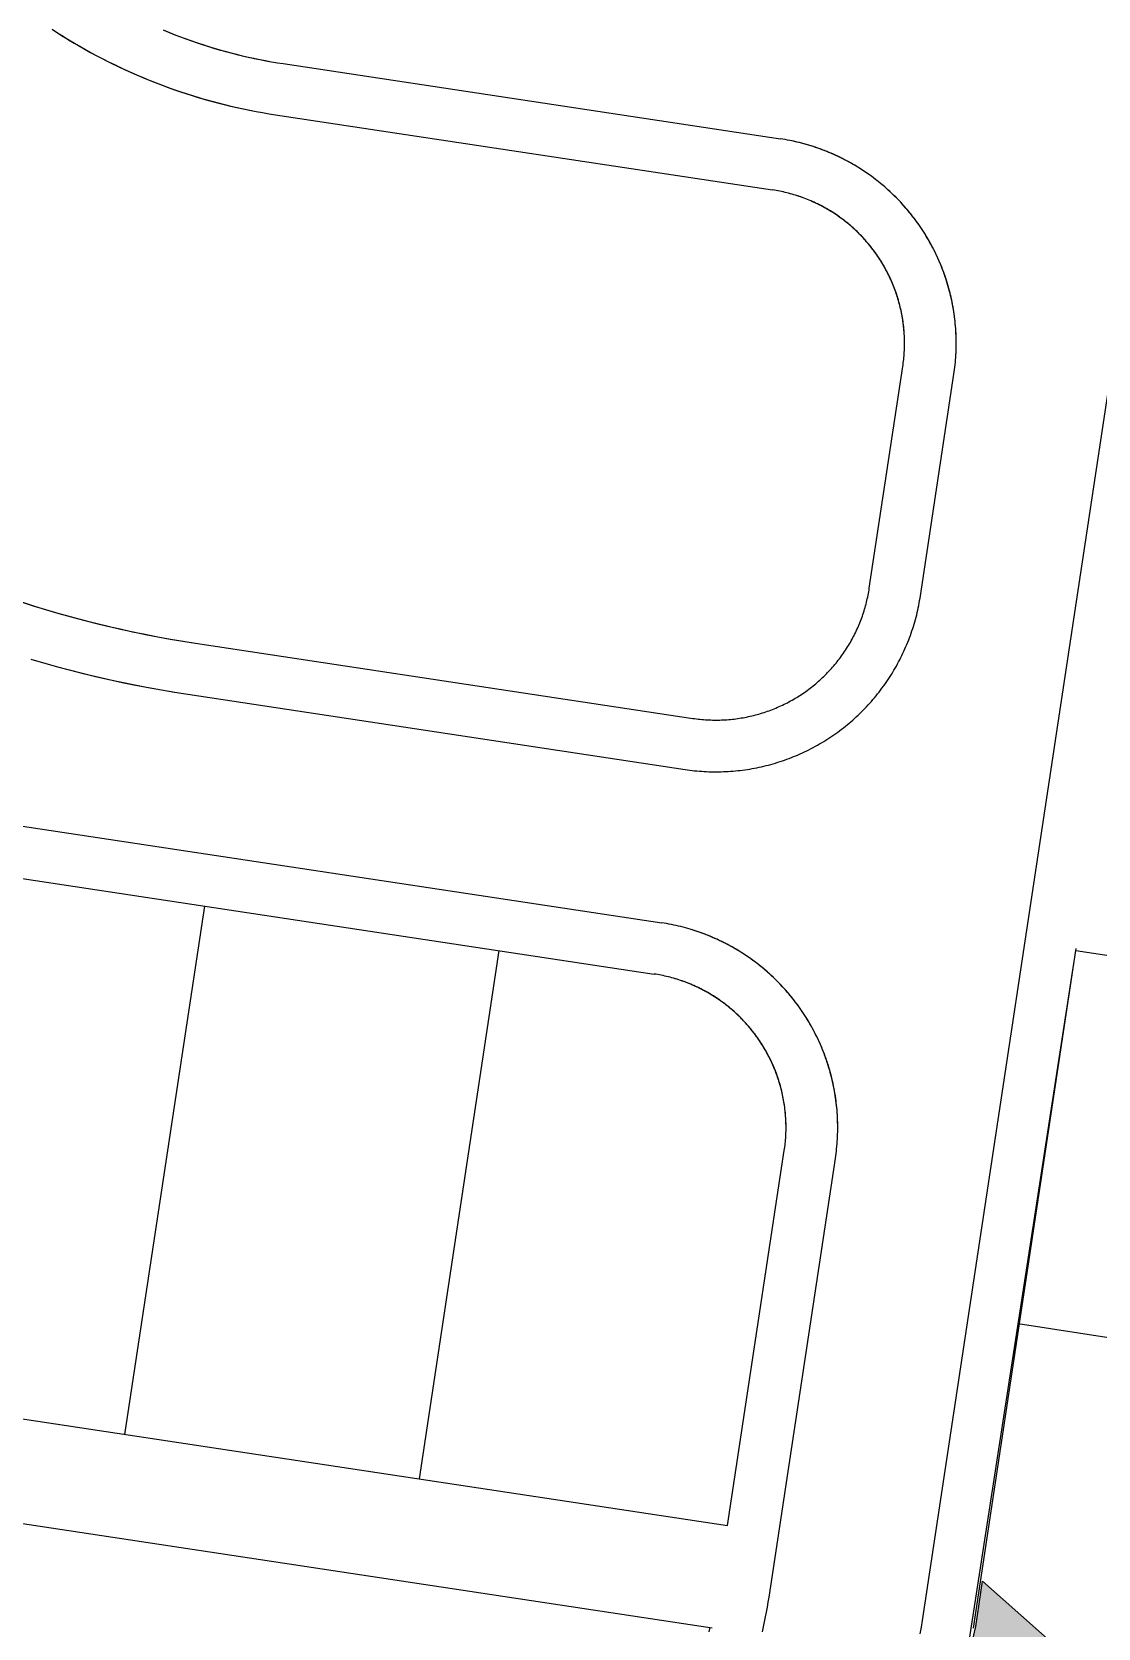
# Model space of a CAD drawing. Header units: metres. Extents: x 680594 to 684853, y 828874 to 830078.
# Drawn here: x 681889.9 to 681951.8, y 829496.6 to 829589.2 of the extents above; entities that cross this region are included whole.
import ezdxf

# ---------------------------------------------------------------- set-up
doc = ezdxf.new("R2010")
doc.units = ezdxf.units.M
doc.layers.add('PLOT_LINES', color=7, linetype='Continuous')
doc.layers.add('SELECTED_PLOTS', color=3, linetype='Continuous')

msp = doc.modelspace()

# ---------------------------------------------------------------- hatches: boundary and pattern name
at = {"layer": 'SELECTED_PLOTS'}
h = msp.add_hatch(color=3, dxfattribs=at)
h.dxf.hatch_style = 1
h.paths.add_polyline_path([(681936.356, 829478.418), (681937.2, 829479.6), (681938.7, 829481.7), (681940.2, 829484.1), (681941.4, 829486.5), (681942.6, 829488.9), (681943.5, 829491.3), (681944.1, 829494), (681944.626, 829496.367), (681944.7, 829496.7), (681945.082, 829499.335), (681967.682, 829479.308), (681956.577, 829465.932), (681953.978, 829462.801)])

# ---------------------------------------------------------------- linework, layer by layer
at = {"layer": 'PLOT_LINES'}
for points in [[(681941.604, 829497.061), (681967.7, 829669.662)], [(681941.604, 829497.061), (681967.7, 829669.662)], [(681891.094, 829589.359), (681891.412, 829589.154), (681891.731, 829588.952), (681892.053, 829588.754), (681892.378, 829588.559), (681892.704, 829588.369), (681893.033, 829588.182), (681893.364, 829587.999), (681893.697, 829587.82), (681894.032, 829587.645), (681894.37, 829587.473), (681894.709, 829587.306), (681895.05, 829587.143), (681895.393, 829586.983), (681895.737, 829586.828), (681896.084, 829586.677), (681896.432, 829586.529), (681896.782, 829586.386), (681897.134, 829586.247), (681897.487, 829586.112), (681897.842, 829585.981), (681898.198, 829585.854), (681898.556, 829585.731), (681898.915, 829585.613), (681899.275, 829585.498), (681899.637, 829585.388), (681900, 829585.282), (681900.364, 829585.181), (681900.73, 829585.083), (681901.096, 829584.99), (681901.464, 829584.901), (681901.832, 829584.816), (681902.202, 829584.736), (681902.572, 829584.66), (681902.943, 829584.588), (681903.316, 829584.521), (681903.688, 829584.458), (681904.062, 829584.399)], [(681891.326, 829589.209), (681891.648, 829589.004), (681891.972, 829588.804), (681892.298, 829588.607), (681892.626, 829588.414), (681892.957, 829588.225), (681893.29, 829588.04), (681893.625, 829587.858), (681893.962, 829587.681), (681894.301, 829587.508), (681894.643, 829587.338), (681894.986, 829587.173), (681895.331, 829587.012), (681895.678, 829586.854), (681896.027, 829586.701), (681896.377, 829586.552), (681896.73, 829586.407), (681897.084, 829586.266), (681897.439, 829586.13), (681897.797, 829585.997), (681898.155, 829585.869), (681898.515, 829585.745), (681898.877, 829585.625), (681899.24, 829585.509), (681899.604, 829585.398), (681899.97, 829585.291), (681900.337, 829585.188), (681900.705, 829585.09), (681901.074, 829584.995), (681901.444, 829584.906), (681901.816, 829584.82), (681902.188, 829584.739), (681902.561, 829584.662), (681902.935, 829584.59), (681903.31, 829584.522), (681903.686, 829584.458), (681904.062, 829584.399)], [(681897.535, 829589.32), (681897.855, 829589.188), (681898.176, 829589.06), (681898.499, 829588.936), (681898.823, 829588.816), (681899.149, 829588.699), (681899.476, 829588.587), (681899.804, 829588.478), (681900.134, 829588.373), (681900.464, 829588.272), (681900.796, 829588.175), (681901.129, 829588.082), (681901.463, 829587.992), (681901.798, 829587.907), (681902.134, 829587.825), (681902.471, 829587.748), (681902.809, 829587.674), (681903.148, 829587.604), (681903.488, 829587.539), (681903.828, 829587.477), (681904.169, 829587.419), (681904.51, 829587.366)], [(681897.585, 829589.299), (681897.903, 829589.169), (681898.222, 829589.042), (681898.542, 829588.92), (681898.864, 829588.801), (681899.188, 829588.686), (681899.512, 829588.575), (681899.838, 829588.467), (681900.166, 829588.363), (681900.494, 829588.263), (681900.823, 829588.167), (681901.154, 829588.075), (681901.486, 829587.986), (681901.818, 829587.902), (681902.152, 829587.821), (681902.486, 829587.744), (681902.822, 829587.671), (681903.158, 829587.602), (681903.495, 829587.537), (681903.833, 829587.476), (681904.171, 829587.419), (681904.51, 829587.366)], [(681904.51, 829587.366), (681933.359, 829583.004)], [(681904.51, 829587.366), (681933.359, 829583.004)], [(681904.062, 829584.399), (681932.911, 829580.038)], [(681904.062, 829584.399), (681932.911, 829580.038)], [(681943.43, 829569.345), (681943.45, 829569.483), (681943.469, 829569.621), (681943.486, 829569.76), (681943.501, 829569.899), (681943.515, 829570.038), (681943.527, 829570.177), (681943.537, 829570.316), (681943.546, 829570.455), (681943.553, 829570.595), (681943.558, 829570.734), (681943.562, 829570.874), (681943.565, 829571.014), (681943.565, 829571.153), (681943.564, 829571.293), (681943.562, 829571.432), (681943.557, 829571.572), (681943.552, 829571.711), (681943.544, 829571.851), (681943.535, 829571.99), (681943.524, 829572.129), (681943.512, 829572.268), (681943.498, 829572.407), (681943.482, 829572.546), (681943.465, 829572.685), (681943.446, 829572.823), (681943.426, 829572.961), (681943.404, 829573.099), (681943.38, 829573.237), (681943.355, 829573.374), (681943.328, 829573.511), (681943.3, 829573.648), (681943.27, 829573.784), (681943.238, 829573.92), (681943.205, 829574.056), (681943.17, 829574.191), (681943.134, 829574.326), (681943.096, 829574.46), (681943.057, 829574.594), (681943.016, 829574.728), (681942.973, 829574.861), (681942.929, 829574.993), (681942.884, 829575.125), (681942.837, 829575.257), (681942.788, 829575.387), (681942.738, 829575.518), (681942.686, 829575.647), (681942.633, 829575.776), (681942.578, 829575.905), (681942.522, 829576.033), (681942.464, 829576.16), (681942.405, 829576.286), (681942.344, 829576.412), (681942.282, 829576.537), (681942.219, 829576.662), (681942.154, 829576.785), (681942.087, 829576.908), (681942.02, 829577.03), (681941.95, 829577.151), (681941.88, 829577.272), (681941.808, 829577.391), (681941.734, 829577.51), (681941.659, 829577.628), (681941.583, 829577.745), (681941.506, 829577.861), (681941.427, 829577.976), (681941.346, 829578.09), (681941.265, 829578.204), (681941.182, 829578.316), (681941.098, 829578.428), (681941.012, 829578.538), (681940.926, 829578.647), (681940.838, 829578.756), (681940.748, 829578.863), (681940.658, 829578.97), (681940.566, 829579.075), (681940.473, 829579.179), (681940.379, 829579.282), (681940.284, 829579.384), (681940.187, 829579.485), (681940.09, 829579.585), (681939.991, 829579.683), (681939.891, 829579.781), (681939.79, 829579.877), (681939.687, 829579.972), (681939.584, 829580.066), (681939.48, 829580.159), (681939.374, 829580.25), (681939.268, 829580.341), (681939.16, 829580.43), (681939.051, 829580.517), (681938.942, 829580.604), (681938.831, 829580.689), (681938.719, 829580.773), (681938.607, 829580.855), (681938.493, 829580.937), (681938.379, 829581.017), (681938.264, 829581.095), (681938.147, 829581.172), (681938.03, 829581.248), (681937.912, 829581.323), (681937.793, 829581.396), (681937.673, 829581.468), (681937.553, 829581.538), (681937.431, 829581.607), (681937.309, 829581.675), (681937.186, 829581.741), (681937.062, 829581.806), (681936.938, 829581.869), (681936.813, 829581.931), (681936.687, 829581.991), (681936.56, 829582.05), (681936.433, 829582.107), (681936.305, 829582.163), (681936.176, 829582.217), (681936.047, 829582.27), (681935.917, 829582.322), (681935.787, 829582.372), (681935.656, 829582.42), (681935.524, 829582.467), (681935.392, 829582.512), (681935.26, 829582.556), (681935.127, 829582.598), (681934.993, 829582.639), (681934.859, 829582.678), (681934.724, 829582.715), (681934.59, 829582.751), (681934.454, 829582.786), (681934.319, 829582.819), (681934.182, 829582.85), (681934.046, 829582.879), (681933.909, 829582.908), (681933.772, 829582.934), (681933.635, 829582.959), (681933.497, 829582.982), (681933.359, 829583.004)], [(681943.43, 829569.345), (681943.451, 829569.484), (681943.469, 829569.623), (681943.486, 829569.763), (681943.501, 829569.903), (681943.515, 829570.043), (681943.527, 829570.183), (681943.537, 829570.323), (681943.546, 829570.464), (681943.553, 829570.604), (681943.559, 829570.745), (681943.563, 829570.885), (681943.565, 829571.026), (681943.565, 829571.167), (681943.564, 829571.307), (681943.561, 829571.448), (681943.557, 829571.589), (681943.551, 829571.729), (681943.543, 829571.87), (681943.534, 829572.01), (681943.522, 829572.15), (681943.51, 829572.29), (681943.495, 829572.43), (681943.48, 829572.57), (681943.462, 829572.71), (681943.443, 829572.849), (681943.422, 829572.988), (681943.399, 829573.127), (681943.375, 829573.265), (681943.349, 829573.404), (681943.322, 829573.542), (681943.293, 829573.679), (681943.263, 829573.817), (681943.23, 829573.954), (681943.197, 829574.09), (681943.161, 829574.226), (681943.124, 829574.362), (681943.086, 829574.497), (681943.045, 829574.632), (681943.004, 829574.766), (681942.96, 829574.9), (681942.916, 829575.034), (681942.869, 829575.166), (681942.821, 829575.299), (681942.772, 829575.43), (681942.72, 829575.561), (681942.668, 829575.692), (681942.614, 829575.822), (681942.558, 829575.951), (681942.501, 829576.079), (681942.442, 829576.207), (681942.382, 829576.334), (681942.32, 829576.461), (681942.257, 829576.586), (681942.193, 829576.711), (681942.127, 829576.836), (681942.059, 829576.959), (681941.99, 829577.082), (681941.92, 829577.203), (681941.848, 829577.324), (681941.775, 829577.445), (681941.7, 829577.564), (681941.624, 829577.682), (681941.547, 829577.8), (681941.468, 829577.916), (681941.388, 829578.032), (681941.306, 829578.146), (681941.224, 829578.26), (681941.139, 829578.373), (681941.054, 829578.485), (681940.967, 829578.595), (681940.879, 829578.705), (681940.79, 829578.814), (681940.699, 829578.921), (681940.607, 829579.028), (681940.514, 829579.133), (681940.42, 829579.238), (681940.324, 829579.341), (681940.228, 829579.443), (681940.13, 829579.544), (681940.031, 829579.644), (681939.93, 829579.742), (681939.829, 829579.84), (681939.726, 829579.936), (681939.623, 829580.031), (681939.518, 829580.125), (681939.412, 829580.218), (681939.305, 829580.309), (681939.197, 829580.399), (681939.088, 829580.488), (681938.978, 829580.575), (681938.867, 829580.662), (681938.755, 829580.747), (681938.641, 829580.83), (681938.527, 829580.913), (681938.412, 829580.993), (681938.296, 829581.073), (681938.179, 829581.151), (681938.062, 829581.228), (681937.943, 829581.304), (681937.823, 829581.378), (681937.703, 829581.45), (681937.582, 829581.522), (681937.459, 829581.591), (681937.336, 829581.66), (681937.213, 829581.727), (681937.088, 829581.792), (681936.963, 829581.856), (681936.837, 829581.919), (681936.71, 829581.98), (681936.583, 829582.039), (681936.455, 829582.097), (681936.326, 829582.154), (681936.196, 829582.209), (681936.066, 829582.263), (681935.936, 829582.315), (681935.804, 829582.365), (681935.672, 829582.414), (681935.54, 829582.461), (681935.407, 829582.507), (681935.274, 829582.551), (681935.139, 829582.594), (681935.005, 829582.635), (681934.87, 829582.675), (681934.734, 829582.713), (681934.599, 829582.749), (681934.462, 829582.784), (681934.326, 829582.817), (681934.189, 829582.848), (681934.051, 829582.878), (681933.913, 829582.907), (681933.775, 829582.933), (681933.637, 829582.959), (681933.498, 829582.982), (681933.359, 829583.004)], [(681940.464, 829569.793), (681940.479, 829569.897), (681940.493, 829570.001), (681940.506, 829570.105), (681940.517, 829570.209), (681940.527, 829570.313), (681940.536, 829570.417), (681940.544, 829570.522), (681940.551, 829570.626), (681940.556, 829570.731), (681940.56, 829570.835), (681940.563, 829570.94), (681940.565, 829571.045), (681940.565, 829571.15), (681940.564, 829571.254), (681940.562, 829571.359), (681940.559, 829571.464), (681940.555, 829571.568), (681940.549, 829571.673), (681940.542, 829571.777), (681940.534, 829571.882), (681940.525, 829571.986), (681940.515, 829572.09), (681940.503, 829572.194), (681940.49, 829572.298), (681940.476, 829572.402), (681940.461, 829572.506), (681940.444, 829572.609), (681940.427, 829572.712), (681940.408, 829572.815), (681940.388, 829572.918), (681940.366, 829573.02), (681940.344, 829573.123), (681940.32, 829573.225), (681940.295, 829573.327), (681940.269, 829573.428), (681940.242, 829573.529), (681940.214, 829573.63), (681940.184, 829573.73), (681940.153, 829573.83), (681940.121, 829573.93), (681940.088, 829574.03), (681940.054, 829574.128), (681940.019, 829574.227), (681939.982, 829574.325), (681939.945, 829574.423), (681939.906, 829574.52), (681939.866, 829574.617), (681939.825, 829574.713), (681939.783, 829574.809), (681939.739, 829574.905), (681939.695, 829574.999), (681939.65, 829575.094), (681939.603, 829575.188), (681939.555, 829575.281), (681939.507, 829575.374), (681939.457, 829575.466), (681939.406, 829575.557), (681939.354, 829575.648), (681939.301, 829575.738), (681939.247, 829575.828), (681939.192, 829575.917), (681939.136, 829576.006), (681939.079, 829576.093), (681939.02, 829576.18), (681938.961, 829576.267), (681938.901, 829576.353), (681938.84, 829576.438), (681938.778, 829576.522), (681938.715, 829576.605), (681938.651, 829576.688), (681938.586, 829576.77), (681938.52, 829576.852), (681938.453, 829576.932), (681938.385, 829577.012), (681938.316, 829577.091), (681938.246, 829577.169), (681938.176, 829577.246), (681938.104, 829577.323), (681938.032, 829577.398), (681937.958, 829577.473), (681937.884, 829577.547), (681937.809, 829577.62), (681937.733, 829577.692), (681937.657, 829577.764), (681937.579, 829577.834), (681937.501, 829577.904), (681937.422, 829577.972), (681937.342, 829578.04), (681937.261, 829578.107), (681937.18, 829578.173), (681937.098, 829578.237), (681937.015, 829578.301), (681936.931, 829578.364), (681936.846, 829578.426), (681936.761, 829578.487), (681936.675, 829578.547), (681936.589, 829578.606), (681936.502, 829578.664), (681936.414, 829578.721), (681936.325, 829578.777), (681936.236, 829578.832), (681936.146, 829578.886), (681936.056, 829578.938), (681935.965, 829578.99), (681935.873, 829579.041), (681935.781, 829579.09), (681935.688, 829579.139), (681935.595, 829579.186), (681935.501, 829579.233), (681935.406, 829579.278), (681935.311, 829579.322), (681935.216, 829579.365), (681935.12, 829579.407), (681935.023, 829579.448), (681934.927, 829579.487), (681934.829, 829579.526), (681934.731, 829579.563), (681934.633, 829579.6), (681934.535, 829579.635), (681934.435, 829579.669), (681934.336, 829579.702), (681934.236, 829579.733), (681934.136, 829579.764), (681934.035, 829579.793), (681933.935, 829579.821), (681933.833, 829579.848), (681933.732, 829579.874), (681933.63, 829579.899), (681933.528, 829579.922), (681933.426, 829579.944), (681933.323, 829579.965), (681933.22, 829579.985), (681933.117, 829580.004), (681933.014, 829580.021), (681932.911, 829580.038)], [(681940.464, 829569.793), (681940.479, 829569.898), (681940.493, 829570.002), (681940.506, 829570.107), (681940.517, 829570.212), (681940.528, 829570.317), (681940.537, 829570.422), (681940.544, 829570.527), (681940.551, 829570.632), (681940.556, 829570.738), (681940.56, 829570.843), (681940.563, 829570.949), (681940.565, 829571.054), (681940.565, 829571.16), (681940.564, 829571.265), (681940.562, 829571.371), (681940.559, 829571.476), (681940.554, 829571.582), (681940.548, 829571.687), (681940.541, 829571.792), (681940.533, 829571.897), (681940.524, 829572.002), (681940.513, 829572.107), (681940.501, 829572.212), (681940.488, 829572.317), (681940.473, 829572.421), (681940.458, 829572.526), (681940.441, 829572.63), (681940.423, 829572.734), (681940.403, 829572.837), (681940.383, 829572.941), (681940.361, 829573.044), (681940.338, 829573.147), (681940.314, 829573.25), (681940.289, 829573.352), (681940.262, 829573.454), (681940.234, 829573.556), (681940.205, 829573.658), (681940.175, 829573.759), (681940.144, 829573.859), (681940.112, 829573.96), (681940.078, 829574.06), (681940.043, 829574.159), (681940.007, 829574.259), (681939.97, 829574.357), (681939.932, 829574.456), (681939.892, 829574.553), (681939.852, 829574.651), (681939.81, 829574.748), (681939.767, 829574.844), (681939.723, 829574.94), (681939.678, 829575.035), (681939.632, 829575.13), (681939.584, 829575.225), (681939.536, 829575.318), (681939.486, 829575.411), (681939.436, 829575.504), (681939.384, 829575.596), (681939.331, 829575.687), (681939.277, 829575.778), (681939.222, 829575.868), (681939.166, 829575.957), (681939.109, 829576.046), (681939.051, 829576.134), (681938.992, 829576.222), (681938.932, 829576.308), (681938.871, 829576.394), (681938.809, 829576.48), (681938.746, 829576.564), (681938.682, 829576.648), (681938.617, 829576.731), (681938.551, 829576.813), (681938.484, 829576.895), (681938.416, 829576.976), (681938.347, 829577.056), (681938.277, 829577.135), (681938.206, 829577.213), (681938.135, 829577.29), (681938.062, 829577.367), (681937.989, 829577.443), (681937.914, 829577.517), (681937.839, 829577.591), (681937.763, 829577.665), (681937.686, 829577.737), (681937.608, 829577.808), (681937.53, 829577.878), (681937.45, 829577.948), (681937.37, 829578.016), (681937.289, 829578.084), (681937.207, 829578.151), (681937.125, 829578.216), (681937.041, 829578.281), (681936.957, 829578.345), (681936.872, 829578.407), (681936.787, 829578.469), (681936.701, 829578.53), (681936.614, 829578.589), (681936.526, 829578.648), (681936.437, 829578.706), (681936.348, 829578.762), (681936.259, 829578.818), (681936.168, 829578.872), (681936.077, 829578.926), (681935.986, 829578.978), (681935.894, 829579.029), (681935.801, 829579.08), (681935.707, 829579.129), (681935.614, 829579.177), (681935.519, 829579.224), (681935.424, 829579.269), (681935.328, 829579.314), (681935.232, 829579.358), (681935.136, 829579.4), (681935.039, 829579.441), (681934.941, 829579.482), (681934.843, 829579.521), (681934.745, 829579.558), (681934.646, 829579.595), (681934.546, 829579.631), (681934.447, 829579.665), (681934.346, 829579.698), (681934.246, 829579.73), (681934.145, 829579.761), (681934.044, 829579.791), (681933.942, 829579.819), (681933.84, 829579.846), (681933.738, 829579.872), (681933.635, 829579.897), (681933.533, 829579.921), (681933.43, 829579.943), (681933.326, 829579.965), (681933.223, 829579.985), (681933.119, 829580.004), (681933.015, 829580.021), (681932.911, 829580.038)], [(681938.521, 829556.939), (681940.464, 829569.793)], [(681938.521, 829556.939), (681940.464, 829569.793)], [(681941.487, 829556.491), (681943.43, 829569.345)], [(681941.487, 829556.491), (681943.43, 829569.345)], [(681737.774, 829566.052), (681926.482, 829537.521)], [(681737.774, 829566.052), (681926.482, 829537.521)], [(681927.828, 829546.42), (681927.966, 829546.4), (681928.104, 829546.381), (681928.243, 829546.364), (681928.382, 829546.349), (681928.521, 829546.335), (681928.66, 829546.323), (681928.799, 829546.313), (681928.938, 829546.304), (681929.078, 829546.297), (681929.217, 829546.292), (681929.357, 829546.288), (681929.497, 829546.285), (681929.636, 829546.285), (681929.776, 829546.286), (681929.915, 829546.288), (681930.055, 829546.293), (681930.195, 829546.298), (681930.334, 829546.306), (681930.473, 829546.315), (681930.612, 829546.326), (681930.752, 829546.338), (681930.89, 829546.352), (681931.029, 829546.368), (681931.168, 829546.385), (681931.306, 829546.404), (681931.444, 829546.424), (681931.582, 829546.446), (681931.72, 829546.47), (681931.857, 829546.495), (681931.994, 829546.522), (681932.131, 829546.55), (681932.267, 829546.58), (681932.403, 829546.612), (681932.539, 829546.645), (681932.674, 829546.679), (681932.809, 829546.716), (681932.943, 829546.754), (681933.077, 829546.793), (681933.211, 829546.834), (681933.344, 829546.877), (681933.476, 829546.921), (681933.608, 829546.966), (681933.74, 829547.013), (681933.87, 829547.062), (681934.001, 829547.112), (681934.13, 829547.164), (681934.26, 829547.217), (681934.388, 829547.272), (681934.516, 829547.328), (681934.643, 829547.386), (681934.769, 829547.445), (681934.895, 829547.506), (681935.02, 829547.568), (681935.145, 829547.631), (681935.268, 829547.696), (681935.391, 829547.763), (681935.513, 829547.83), (681935.634, 829547.9), (681935.755, 829547.97), (681935.874, 829548.042), (681935.993, 829548.116), (681936.111, 829548.191), (681936.228, 829548.267), (681936.344, 829548.344), (681936.459, 829548.423), (681936.574, 829548.504), (681936.687, 829548.585), (681936.799, 829548.668), (681936.911, 829548.752), (681937.021, 829548.838), (681937.131, 829548.924), (681937.239, 829549.012), (681937.346, 829549.102), (681937.453, 829549.192), (681937.558, 829549.284), (681937.662, 829549.377), (681937.765, 829549.471), (681937.867, 829549.566), (681937.968, 829549.663), (681938.068, 829549.76), (681938.166, 829549.859), (681938.264, 829549.959), (681938.36, 829550.06), (681938.455, 829550.163), (681938.549, 829550.266), (681938.642, 829550.37), (681938.733, 829550.476), (681938.824, 829550.582), (681938.913, 829550.69), (681939, 829550.799), (681939.087, 829550.908), (681939.172, 829551.019), (681939.256, 829551.13), (681939.338, 829551.243), (681939.42, 829551.357), (681939.5, 829551.471), (681939.578, 829551.586), (681939.656, 829551.703), (681939.731, 829551.82), (681939.806, 829551.938), (681939.879, 829552.057), (681939.951, 829552.177), (681940.021, 829552.297), (681940.09, 829552.419), (681940.158, 829552.541), (681940.224, 829552.664), (681940.289, 829552.788), (681940.352, 829552.912), (681940.414, 829553.037), (681940.474, 829553.163), (681940.533, 829553.29), (681940.59, 829553.417), (681940.646, 829553.545), (681940.7, 829553.674), (681940.753, 829553.803), (681940.805, 829553.933), (681940.855, 829554.063), (681940.903, 829554.194), (681940.95, 829554.326), (681940.995, 829554.458), (681941.039, 829554.59), (681941.081, 829554.723), (681941.122, 829554.857), (681941.161, 829554.991), (681941.198, 829555.126), (681941.234, 829555.26), (681941.269, 829555.396), (681941.302, 829555.531), (681941.333, 829555.668), (681941.363, 829555.804), (681941.391, 829555.941), (681941.417, 829556.078), (681941.442, 829556.215), (681941.465, 829556.353), (681941.487, 829556.491)], [(681927.828, 829546.42), (681927.966, 829546.4), (681928.104, 829546.381), (681928.243, 829546.364), (681928.382, 829546.349), (681928.521, 829546.335), (681928.66, 829546.323), (681928.799, 829546.313), (681928.938, 829546.304), (681929.078, 829546.297), (681929.217, 829546.292), (681929.357, 829546.288), (681929.497, 829546.285), (681929.636, 829546.285), (681929.776, 829546.286), (681929.915, 829546.288), (681930.055, 829546.293), (681930.195, 829546.298), (681930.334, 829546.306), (681930.473, 829546.315), (681930.612, 829546.326), (681930.752, 829546.338), (681930.89, 829546.352), (681931.029, 829546.368), (681931.168, 829546.385), (681931.306, 829546.404), (681931.444, 829546.424), (681931.582, 829546.446), (681931.72, 829546.47), (681931.857, 829546.495), (681931.994, 829546.522), (681932.131, 829546.55), (681932.267, 829546.58), (681932.403, 829546.612), (681932.539, 829546.645), (681932.674, 829546.679), (681932.809, 829546.716), (681932.943, 829546.754), (681933.077, 829546.793), (681933.211, 829546.834), (681933.344, 829546.877), (681933.476, 829546.921), (681933.608, 829546.966), (681933.74, 829547.013), (681933.87, 829547.062), (681934.001, 829547.112), (681934.13, 829547.164), (681934.26, 829547.217), (681934.388, 829547.272), (681934.516, 829547.328), (681934.643, 829547.386), (681934.769, 829547.445), (681934.895, 829547.506), (681935.02, 829547.568), (681935.145, 829547.631), (681935.268, 829547.696), (681935.391, 829547.763), (681935.513, 829547.83), (681935.634, 829547.9), (681935.755, 829547.97), (681935.874, 829548.042), (681935.993, 829548.116), (681936.111, 829548.191), (681936.228, 829548.267), (681936.344, 829548.344), (681936.459, 829548.423), (681936.574, 829548.504), (681936.687, 829548.585), (681936.799, 829548.668), (681936.911, 829548.752), (681937.021, 829548.838), (681937.131, 829548.924), (681937.239, 829549.012), (681937.346, 829549.102), (681937.453, 829549.192), (681937.558, 829549.284), (681937.662, 829549.377), (681937.765, 829549.471), (681937.867, 829549.566), (681937.968, 829549.663), (681938.068, 829549.76), (681938.166, 829549.859), (681938.264, 829549.959), (681938.36, 829550.06), (681938.455, 829550.163), (681938.549, 829550.266), (681938.642, 829550.37), (681938.733, 829550.476), (681938.824, 829550.582), (681938.913, 829550.69), (681939, 829550.799), (681939.087, 829550.908), (681939.172, 829551.019), (681939.256, 829551.13), (681939.338, 829551.243), (681939.42, 829551.357), (681939.5, 829551.471), (681939.578, 829551.586), (681939.656, 829551.703), (681939.731, 829551.82), (681939.806, 829551.938), (681939.879, 829552.057), (681939.951, 829552.177), (681940.021, 829552.297), (681940.09, 829552.419), (681940.158, 829552.541), (681940.224, 829552.664), (681940.289, 829552.788), (681940.352, 829552.912), (681940.414, 829553.037), (681940.474, 829553.163), (681940.533, 829553.29), (681940.59, 829553.417), (681940.646, 829553.545), (681940.7, 829553.674), (681940.753, 829553.803), (681940.805, 829553.933), (681940.855, 829554.063), (681940.903, 829554.194), (681940.95, 829554.326), (681940.995, 829554.458), (681941.039, 829554.59), (681941.081, 829554.723), (681941.122, 829554.857), (681941.161, 829554.991), (681941.198, 829555.126), (681941.234, 829555.26), (681941.269, 829555.396), (681941.302, 829555.531), (681941.333, 829555.668), (681941.363, 829555.804), (681941.391, 829555.941), (681941.417, 829556.078), (681941.442, 829556.215), (681941.465, 829556.353), (681941.487, 829556.491)], [(681928.276, 829549.386), (681928.38, 829549.371), (681928.484, 829549.357), (681928.588, 829549.344), (681928.692, 829549.333), (681928.796, 829549.323), (681928.9, 829549.314), (681929.005, 829549.306), (681929.109, 829549.299), (681929.214, 829549.294), (681929.319, 829549.29), (681929.423, 829549.287), (681929.528, 829549.285), (681929.633, 829549.285), (681929.737, 829549.286), (681929.842, 829549.287), (681929.947, 829549.291), (681930.051, 829549.295), (681930.156, 829549.301), (681930.26, 829549.307), (681930.365, 829549.315), (681930.469, 829549.325), (681930.573, 829549.335), (681930.677, 829549.347), (681930.781, 829549.36), (681930.885, 829549.374), (681930.989, 829549.389), (681931.092, 829549.406), (681931.195, 829549.423), (681931.298, 829549.442), (681931.401, 829549.462), (681931.504, 829549.484), (681931.606, 829549.506), (681931.708, 829549.53), (681931.81, 829549.555), (681931.911, 829549.581), (681932.012, 829549.608), (681932.113, 829549.636), (681932.213, 829549.666), (681932.313, 829549.697), (681932.413, 829549.729), (681932.513, 829549.762), (681932.612, 829549.796), (681932.71, 829549.831), (681932.808, 829549.868), (681932.906, 829549.905), (681933.003, 829549.944), (681933.1, 829549.984), (681933.196, 829550.025), (681933.292, 829550.067), (681933.388, 829550.111), (681933.483, 829550.155), (681933.577, 829550.2), (681933.671, 829550.247), (681933.764, 829550.295), (681933.857, 829550.343), (681933.949, 829550.393), (681934.04, 829550.444), (681934.131, 829550.496), (681934.221, 829550.549), (681934.311, 829550.603), (681934.4, 829550.658), (681934.489, 829550.714), (681934.576, 829550.771), (681934.663, 829550.83), (681934.75, 829550.889), (681934.836, 829550.949), (681934.921, 829551.01), (681935.005, 829551.072), (681935.088, 829551.135), (681935.171, 829551.199), (681935.253, 829551.264), (681935.335, 829551.33), (681935.415, 829551.397), (681935.495, 829551.465), (681935.574, 829551.534), (681935.652, 829551.604), (681935.729, 829551.674), (681935.806, 829551.746), (681935.881, 829551.818), (681935.956, 829551.892), (681936.03, 829551.966), (681936.103, 829552.041), (681936.176, 829552.116), (681936.247, 829552.193), (681936.317, 829552.271), (681936.387, 829552.349), (681936.455, 829552.428), (681936.523, 829552.508), (681936.59, 829552.589), (681936.656, 829552.67), (681936.721, 829552.752), (681936.784, 829552.835), (681936.847, 829552.919), (681936.909, 829553.003), (681936.97, 829553.089), (681937.03, 829553.174), (681937.089, 829553.261), (681937.147, 829553.348), (681937.204, 829553.436), (681937.26, 829553.525), (681937.315, 829553.614), (681937.369, 829553.704), (681937.421, 829553.794), (681937.473, 829553.885), (681937.524, 829553.977), (681937.573, 829554.069), (681937.622, 829554.162), (681937.669, 829554.255), (681937.716, 829554.349), (681937.761, 829554.444), (681937.805, 829554.539), (681937.848, 829554.634), (681937.89, 829554.73), (681937.931, 829554.826), (681937.97, 829554.923), (681938.009, 829555.021), (681938.046, 829555.119), (681938.083, 829555.217), (681938.118, 829555.315), (681938.152, 829555.414), (681938.185, 829555.514), (681938.216, 829555.614), (681938.247, 829555.714), (681938.276, 829555.814), (681938.304, 829555.915), (681938.331, 829556.017), (681938.357, 829556.118), (681938.382, 829556.22), (681938.405, 829556.322), (681938.427, 829556.424), (681938.448, 829556.527), (681938.468, 829556.63), (681938.487, 829556.733), (681938.504, 829556.836), (681938.521, 829556.939)], [(681928.276, 829549.386), (681928.38, 829549.371), (681928.484, 829549.357), (681928.588, 829549.344), (681928.692, 829549.333), (681928.796, 829549.323), (681928.9, 829549.314), (681929.005, 829549.306), (681929.109, 829549.299), (681929.214, 829549.294), (681929.319, 829549.29), (681929.423, 829549.287), (681929.528, 829549.285), (681929.633, 829549.285), (681929.737, 829549.286), (681929.842, 829549.287), (681929.947, 829549.291), (681930.051, 829549.295), (681930.156, 829549.301), (681930.26, 829549.307), (681930.365, 829549.315), (681930.469, 829549.325), (681930.573, 829549.335), (681930.677, 829549.347), (681930.781, 829549.36), (681930.885, 829549.374), (681930.989, 829549.389), (681931.092, 829549.406), (681931.195, 829549.423), (681931.298, 829549.442), (681931.401, 829549.462), (681931.504, 829549.484), (681931.606, 829549.506), (681931.708, 829549.53), (681931.81, 829549.555), (681931.911, 829549.581), (681932.012, 829549.608), (681932.113, 829549.636), (681932.213, 829549.666), (681932.313, 829549.697), (681932.413, 829549.729), (681932.513, 829549.762), (681932.612, 829549.796), (681932.71, 829549.831), (681932.808, 829549.868), (681932.906, 829549.905), (681933.003, 829549.944), (681933.1, 829549.984), (681933.196, 829550.025), (681933.292, 829550.067), (681933.388, 829550.111), (681933.483, 829550.155), (681933.577, 829550.2), (681933.671, 829550.247), (681933.764, 829550.295), (681933.857, 829550.343), (681933.949, 829550.393), (681934.04, 829550.444), (681934.131, 829550.496), (681934.221, 829550.549), (681934.311, 829550.603), (681934.4, 829550.658), (681934.489, 829550.714), (681934.576, 829550.771), (681934.663, 829550.83), (681934.75, 829550.889), (681934.836, 829550.949), (681934.921, 829551.01), (681935.005, 829551.072), (681935.088, 829551.135), (681935.171, 829551.199), (681935.253, 829551.264), (681935.335, 829551.33), (681935.415, 829551.397), (681935.495, 829551.465), (681935.574, 829551.534), (681935.652, 829551.604), (681935.729, 829551.674), (681935.806, 829551.746), (681935.881, 829551.818), (681935.956, 829551.892), (681936.03, 829551.966), (681936.103, 829552.041), (681936.176, 829552.116), (681936.247, 829552.193), (681936.317, 829552.271), (681936.387, 829552.349), (681936.455, 829552.428), (681936.523, 829552.508), (681936.59, 829552.589), (681936.656, 829552.67), (681936.721, 829552.752), (681936.784, 829552.835), (681936.847, 829552.919), (681936.909, 829553.003), (681936.97, 829553.089), (681937.03, 829553.174), (681937.089, 829553.261), (681937.147, 829553.348), (681937.204, 829553.436), (681937.26, 829553.525), (681937.315, 829553.614), (681937.369, 829553.704), (681937.421, 829553.794), (681937.473, 829553.885), (681937.524, 829553.977), (681937.573, 829554.069), (681937.622, 829554.162), (681937.669, 829554.255), (681937.716, 829554.349), (681937.761, 829554.444), (681937.805, 829554.539), (681937.848, 829554.634), (681937.89, 829554.73), (681937.931, 829554.826), (681937.97, 829554.923), (681938.009, 829555.021), (681938.046, 829555.119), (681938.083, 829555.217), (681938.118, 829555.315), (681938.152, 829555.414), (681938.185, 829555.514), (681938.216, 829555.614), (681938.247, 829555.714), (681938.276, 829555.814), (681938.304, 829555.915), (681938.331, 829556.017), (681938.357, 829556.118), (681938.382, 829556.22), (681938.405, 829556.322), (681938.427, 829556.424), (681938.448, 829556.527), (681938.468, 829556.63), (681938.487, 829556.733), (681938.504, 829556.836), (681938.521, 829556.939)], [(681889.297, 829556.142), (681890.007, 829555.916), (681890.718, 829555.699), (681891.433, 829555.49), (681892.15, 829555.289), (681892.869, 829555.096), (681893.59, 829554.912), (681894.313, 829554.737), (681895.039, 829554.57), (681895.766, 829554.412), (681896.495, 829554.262), (681897.226, 829554.12), (681897.958, 829553.987), (681898.692, 829553.863), (681899.428, 829553.748)], [(681889.371, 829556.118), (681890.075, 829555.895), (681890.782, 829555.68), (681891.491, 829555.473), (681892.203, 829555.274), (681892.917, 829555.084), (681893.633, 829554.902), (681894.351, 829554.728), (681895.071, 829554.563), (681895.793, 829554.406), (681896.517, 829554.257), (681897.242, 829554.117), (681897.969, 829553.986), (681898.698, 829553.862), (681899.428, 829553.748)], [(681899.428, 829553.748), (681928.276, 829549.386)], [(681899.428, 829553.748), (681928.276, 829549.386)], [(681889.858, 829552.825), (681890.607, 829552.606), (681891.357, 829552.395), (681892.11, 829552.194), (681892.866, 829552.001), (681893.623, 829551.817), (681894.383, 829551.643), (681895.145, 829551.477), (681895.908, 829551.32), (681896.673, 829551.172), (681897.44, 829551.032), (681898.209, 829550.902), (681898.979, 829550.781)], [(681889.925, 829552.805), (681890.668, 829552.588), (681891.413, 829552.38), (681892.161, 829552.181), (681892.91, 829551.99), (681893.663, 829551.808), (681894.417, 829551.635), (681895.173, 829551.471), (681895.931, 829551.315), (681896.69, 829551.168), (681897.452, 829551.03), (681898.215, 829550.901), (681898.979, 829550.781)], [(681898.979, 829550.781), (681927.828, 829546.42)], [(681898.979, 829550.781), (681927.828, 829546.42)], [(681831.599, 829548.832), (681926.034, 829534.554)], [(681831.599, 829548.832), (681926.034, 829534.554)], [(681899.942, 829538.499), (681895.308, 829507.848)], [(681899.942, 829538.499), (681895.308, 829507.848)], [(681936.554, 829523.862), (681936.574, 829524), (681936.592, 829524.138), (681936.609, 829524.277), (681936.624, 829524.416), (681936.638, 829524.555), (681936.65, 829524.694), (681936.66, 829524.833), (681936.669, 829524.972), (681936.676, 829525.112), (681936.682, 829525.251), (681936.686, 829525.391), (681936.688, 829525.53), (681936.688, 829525.67), (681936.687, 829525.81), (681936.685, 829525.949), (681936.681, 829526.089), (681936.675, 829526.228), (681936.667, 829526.368), (681936.658, 829526.507), (681936.647, 829526.646), (681936.635, 829526.785), (681936.621, 829526.924), (681936.606, 829527.063), (681936.588, 829527.202), (681936.57, 829527.34), (681936.549, 829527.478), (681936.527, 829527.616), (681936.504, 829527.754), (681936.478, 829527.891), (681936.452, 829528.028), (681936.423, 829528.165), (681936.393, 829528.301), (681936.362, 829528.437), (681936.328, 829528.573), (681936.294, 829528.708), (681936.257, 829528.843), (681936.22, 829528.977), (681936.18, 829529.111), (681936.139, 829529.245), (681936.097, 829529.378), (681936.053, 829529.51), (681936.007, 829529.642), (681935.96, 829529.773), (681935.911, 829529.904), (681935.861, 829530.035), (681935.809, 829530.164), (681935.756, 829530.293), (681935.701, 829530.422), (681935.645, 829530.55), (681935.587, 829530.677), (681935.528, 829530.803), (681935.468, 829530.929), (681935.406, 829531.054), (681935.342, 829531.178), (681935.277, 829531.302), (681935.211, 829531.425), (681935.143, 829531.547), (681935.074, 829531.668), (681935.003, 829531.789), (681934.931, 829531.908), (681934.857, 829532.027), (681934.783, 829532.145), (681934.706, 829532.262), (681934.629, 829532.378), (681934.55, 829532.493), (681934.47, 829532.607), (681934.388, 829532.721), (681934.305, 829532.833), (681934.221, 829532.945), (681934.136, 829533.055), (681934.049, 829533.164), (681933.961, 829533.273), (681933.872, 829533.38), (681933.781, 829533.486), (681933.689, 829533.592), (681933.597, 829533.696), (681933.502, 829533.799), (681933.407, 829533.901), (681933.31, 829534.002), (681933.213, 829534.102), (681933.114, 829534.2), (681933.014, 829534.298), (681932.913, 829534.394), (681932.811, 829534.489), (681932.707, 829534.583), (681932.603, 829534.676), (681932.497, 829534.767), (681932.391, 829534.857), (681932.283, 829534.946), (681932.175, 829535.034), (681932.065, 829535.121), (681931.954, 829535.206), (681931.843, 829535.29), (681931.73, 829535.372), (681931.617, 829535.454), (681931.502, 829535.534), (681931.387, 829535.612), (681931.27, 829535.689), (681931.153, 829535.765), (681931.035, 829535.84), (681930.916, 829535.913), (681930.797, 829535.985), (681930.676, 829536.055), (681930.555, 829536.124), (681930.432, 829536.192), (681930.309, 829536.258), (681930.186, 829536.322), (681930.061, 829536.386), (681929.936, 829536.447), (681929.81, 829536.508), (681929.683, 829536.567), (681929.556, 829536.624), (681929.428, 829536.68), (681929.3, 829536.734), (681929.17, 829536.787), (681929.04, 829536.839), (681928.91, 829536.888), (681928.779, 829536.937), (681928.648, 829536.984), (681928.515, 829537.029), (681928.383, 829537.073), (681928.25, 829537.115), (681928.116, 829537.156), (681927.982, 829537.195), (681927.848, 829537.232), (681927.713, 829537.268), (681927.577, 829537.303), (681927.442, 829537.335), (681927.306, 829537.367), (681927.169, 829537.396), (681927.032, 829537.424), (681926.895, 829537.451), (681926.758, 829537.476), (681926.62, 829537.499), (681926.482, 829537.521)], [(681936.554, 829523.862), (681936.574, 829524.001), (681936.592, 829524.14), (681936.609, 829524.28), (681936.625, 829524.42), (681936.638, 829524.56), (681936.65, 829524.7), (681936.661, 829524.84), (681936.669, 829524.981), (681936.677, 829525.121), (681936.682, 829525.262), (681936.686, 829525.402), (681936.688, 829525.543), (681936.688, 829525.684), (681936.687, 829525.824), (681936.684, 829525.965), (681936.68, 829526.106), (681936.674, 829526.246), (681936.666, 829526.387), (681936.657, 829526.527), (681936.646, 829526.667), (681936.633, 829526.807), (681936.619, 829526.947), (681936.603, 829527.087), (681936.585, 829527.226), (681936.566, 829527.366), (681936.545, 829527.505), (681936.523, 829527.644), (681936.498, 829527.782), (681936.473, 829527.921), (681936.445, 829528.059), (681936.416, 829528.196), (681936.386, 829528.334), (681936.354, 829528.471), (681936.32, 829528.607), (681936.284, 829528.743), (681936.247, 829528.879), (681936.209, 829529.014), (681936.169, 829529.149), (681936.127, 829529.283), (681936.084, 829529.417), (681936.039, 829529.55), (681935.992, 829529.683), (681935.944, 829529.815), (681935.895, 829529.947), (681935.844, 829530.078), (681935.791, 829530.209), (681935.737, 829530.339), (681935.681, 829530.468), (681935.624, 829530.596), (681935.566, 829530.724), (681935.505, 829530.851), (681935.444, 829530.978), (681935.381, 829531.103), (681935.316, 829531.228), (681935.25, 829531.353), (681935.182, 829531.476), (681935.113, 829531.599), (681935.043, 829531.72), (681934.971, 829531.841), (681934.898, 829531.961), (681934.823, 829532.081), (681934.747, 829532.199), (681934.67, 829532.316), (681934.591, 829532.433), (681934.511, 829532.549), (681934.43, 829532.663), (681934.347, 829532.777), (681934.263, 829532.89), (681934.177, 829533.001), (681934.091, 829533.112), (681934.002, 829533.222), (681933.913, 829533.331), (681933.823, 829533.438), (681933.731, 829533.545), (681933.638, 829533.65), (681933.543, 829533.755), (681933.448, 829533.858), (681933.351, 829533.96), (681933.253, 829534.061), (681933.154, 829534.161), (681933.054, 829534.259), (681932.952, 829534.357), (681932.85, 829534.453), (681932.746, 829534.548), (681932.641, 829534.642), (681932.535, 829534.735), (681932.428, 829534.826), (681932.32, 829534.916), (681932.211, 829535.005), (681932.101, 829535.092), (681931.99, 829535.179), (681931.878, 829535.264), (681931.765, 829535.347), (681931.651, 829535.429), (681931.536, 829535.51), (681931.42, 829535.59), (681931.303, 829535.668), (681931.185, 829535.745), (681931.066, 829535.821), (681930.947, 829535.895), (681930.826, 829535.967), (681930.705, 829536.038), (681930.583, 829536.108), (681930.46, 829536.177), (681930.336, 829536.244), (681930.212, 829536.309), (681930.086, 829536.373), (681929.96, 829536.436), (681929.834, 829536.497), (681929.706, 829536.556), (681929.578, 829536.614), (681929.449, 829536.671), (681929.32, 829536.726), (681929.19, 829536.779), (681929.059, 829536.831), (681928.928, 829536.882), (681928.796, 829536.931), (681928.663, 829536.978), (681928.53, 829537.024), (681928.397, 829537.068), (681928.263, 829537.111), (681928.128, 829537.152), (681927.993, 829537.192), (681927.858, 829537.23), (681927.722, 829537.266), (681927.586, 829537.301), (681927.449, 829537.334), (681927.312, 829537.365), (681927.174, 829537.395), (681927.037, 829537.424), (681926.898, 829537.45), (681926.76, 829537.475), (681926.621, 829537.499), (681926.482, 829537.521)], [(681841.211, 829433.137), (681922.608, 829468.156), (681943.922, 829493.336), (681950.531, 829536.035)], [(681841.211, 829433.137), (681922.608, 829468.156), (681943.922, 829493.336), (681950.531, 829536.035)], [(681917.028, 829535.916), (681912.394, 829505.264)], [(681917.028, 829535.916), (681912.394, 829505.264)], [(681944.57, 829496.612), (681950.514, 829535.928)], [(681944.57, 829496.612), (681950.514, 829535.928)], [(681950.514, 829535.928), (682011.818, 829526.66)], [(681950.514, 829535.928), (682011.818, 829526.66)], [(681933.587, 829524.31), (681933.602, 829524.414), (681933.616, 829524.518), (681933.629, 829524.622), (681933.64, 829524.726), (681933.65, 829524.83), (681933.659, 829524.934), (681933.667, 829525.039), (681933.674, 829525.143), (681933.679, 829525.248), (681933.683, 829525.352), (681933.686, 829525.457), (681933.688, 829525.562), (681933.688, 829525.666), (681933.688, 829525.771), (681933.686, 829525.876), (681933.683, 829525.981), (681933.678, 829526.085), (681933.673, 829526.19), (681933.666, 829526.294), (681933.658, 829526.399), (681933.648, 829526.503), (681933.638, 829526.607), (681933.626, 829526.711), (681933.613, 829526.815), (681933.599, 829526.919), (681933.584, 829527.022), (681933.568, 829527.126), (681933.55, 829527.229), (681933.531, 829527.332), (681933.511, 829527.435), (681933.49, 829527.537), (681933.467, 829527.64), (681933.443, 829527.742), (681933.418, 829527.843), (681933.392, 829527.945), (681933.365, 829528.046), (681933.337, 829528.147), (681933.307, 829528.247), (681933.276, 829528.347), (681933.245, 829528.447), (681933.212, 829528.546), (681933.177, 829528.645), (681933.142, 829528.744), (681933.105, 829528.842), (681933.068, 829528.94), (681933.029, 829529.037), (681932.989, 829529.134), (681932.948, 829529.23), (681932.906, 829529.326), (681932.863, 829529.422), (681932.818, 829529.516), (681932.773, 829529.611), (681932.726, 829529.704), (681932.679, 829529.798), (681932.63, 829529.89), (681932.58, 829529.983), (681932.529, 829530.074), (681932.477, 829530.165), (681932.424, 829530.255), (681932.37, 829530.345), (681932.315, 829530.434), (681932.259, 829530.522), (681932.202, 829530.61), (681932.144, 829530.697), (681932.085, 829530.784), (681932.024, 829530.869), (681931.963, 829530.954), (681931.901, 829531.039), (681931.838, 829531.122), (681931.774, 829531.205), (681931.709, 829531.287), (681931.643, 829531.368), (681931.576, 829531.449), (681931.508, 829531.529), (681931.439, 829531.608), (681931.369, 829531.686), (681931.299, 829531.763), (681931.227, 829531.84), (681931.155, 829531.915), (681931.082, 829531.99), (681931.008, 829532.064), (681930.933, 829532.137), (681930.857, 829532.209), (681930.78, 829532.281), (681930.703, 829532.351), (681930.624, 829532.421), (681930.545, 829532.489), (681930.465, 829532.557), (681930.385, 829532.624), (681930.303, 829532.69), (681930.221, 829532.754), (681930.138, 829532.818), (681930.054, 829532.881), (681929.97, 829532.943), (681929.885, 829533.004), (681929.799, 829533.064), (681929.712, 829533.123), (681929.625, 829533.181), (681929.537, 829533.238), (681929.449, 829533.294), (681929.359, 829533.349), (681929.269, 829533.402), (681929.179, 829533.455), (681929.088, 829533.507), (681928.996, 829533.558), (681928.904, 829533.607), (681928.811, 829533.656), (681928.718, 829533.703), (681928.624, 829533.75), (681928.53, 829533.795), (681928.435, 829533.839), (681928.339, 829533.882), (681928.243, 829533.924), (681928.147, 829533.965), (681928.05, 829534.004), (681927.952, 829534.043), (681927.855, 829534.08), (681927.756, 829534.117), (681927.658, 829534.152), (681927.559, 829534.186), (681927.459, 829534.218), (681927.359, 829534.25), (681927.259, 829534.281), (681927.159, 829534.31), (681927.058, 829534.338), (681926.957, 829534.365), (681926.855, 829534.391), (681926.753, 829534.416), (681926.651, 829534.439), (681926.549, 829534.461), (681926.446, 829534.482), (681926.344, 829534.502), (681926.241, 829534.521), (681926.137, 829534.538), (681926.034, 829534.554)], [(681933.587, 829524.31), (681933.602, 829524.415), (681933.616, 829524.519), (681933.629, 829524.624), (681933.641, 829524.729), (681933.651, 829524.834), (681933.66, 829524.939), (681933.668, 829525.044), (681933.674, 829525.149), (681933.68, 829525.255), (681933.684, 829525.36), (681933.686, 829525.466), (681933.688, 829525.571), (681933.688, 829525.677), (681933.688, 829525.782), (681933.685, 829525.888), (681933.682, 829525.993), (681933.678, 829526.098), (681933.672, 829526.204), (681933.665, 829526.309), (681933.656, 829526.414), (681933.647, 829526.519), (681933.636, 829526.624), (681933.624, 829526.729), (681933.611, 829526.834), (681933.597, 829526.938), (681933.581, 829527.043), (681933.564, 829527.147), (681933.546, 829527.251), (681933.527, 829527.354), (681933.506, 829527.458), (681933.484, 829527.561), (681933.461, 829527.664), (681933.437, 829527.767), (681933.412, 829527.869), (681933.385, 829527.971), (681933.358, 829528.073), (681933.329, 829528.175), (681933.299, 829528.276), (681933.267, 829528.376), (681933.235, 829528.477), (681933.201, 829528.577), (681933.166, 829528.676), (681933.13, 829528.776), (681933.093, 829528.874), (681933.055, 829528.973), (681933.015, 829529.07), (681932.975, 829529.168), (681932.933, 829529.265), (681932.89, 829529.361), (681932.846, 829529.457), (681932.801, 829529.552), (681932.755, 829529.647), (681932.708, 829529.741), (681932.659, 829529.835), (681932.61, 829529.928), (681932.559, 829530.021), (681932.507, 829530.113), (681932.454, 829530.204), (681932.401, 829530.295), (681932.346, 829530.385), (681932.29, 829530.474), (681932.233, 829530.563), (681932.175, 829530.651), (681932.116, 829530.739), (681932.055, 829530.825), (681931.994, 829530.911), (681931.932, 829530.997), (681931.869, 829531.081), (681931.805, 829531.165), (681931.74, 829531.248), (681931.674, 829531.33), (681931.607, 829531.412), (681931.539, 829531.493), (681931.47, 829531.572), (681931.4, 829531.652), (681931.33, 829531.73), (681931.258, 829531.807), (681931.185, 829531.884), (681931.112, 829531.96), (681931.038, 829532.034), (681930.962, 829532.108), (681930.886, 829532.181), (681930.809, 829532.254), (681930.732, 829532.325), (681930.653, 829532.395), (681930.574, 829532.465), (681930.493, 829532.533), (681930.412, 829532.601), (681930.331, 829532.668), (681930.248, 829532.733), (681930.165, 829532.798), (681930.08, 829532.862), (681929.996, 829532.924), (681929.91, 829532.986), (681929.824, 829533.047), (681929.737, 829533.106), (681929.649, 829533.165), (681929.561, 829533.223), (681929.472, 829533.279), (681929.382, 829533.335), (681929.292, 829533.389), (681929.201, 829533.443), (681929.109, 829533.495), (681929.017, 829533.546), (681928.924, 829533.597), (681928.831, 829533.646), (681928.737, 829533.694), (681928.642, 829533.741), (681928.547, 829533.786), (681928.452, 829533.831), (681928.356, 829533.875), (681928.259, 829533.917), (681928.162, 829533.958), (681928.064, 829533.998), (681927.966, 829534.037), (681927.868, 829534.075), (681927.769, 829534.112), (681927.67, 829534.148), (681927.57, 829534.182), (681927.47, 829534.215), (681927.369, 829534.247), (681927.268, 829534.278), (681927.167, 829534.308), (681927.065, 829534.336), (681926.964, 829534.363), (681926.861, 829534.389), (681926.759, 829534.414), (681926.656, 829534.438), (681926.553, 829534.46), (681926.45, 829534.482), (681926.346, 829534.502), (681926.242, 829534.52), (681926.138, 829534.538), (681926.034, 829534.554)], [(681722.895, 829527.847), (681929.401, 829496.625)], [(681722.895, 829527.847), (681929.401, 829496.625)], [(681930.298, 829502.557), (681933.587, 829524.31)], [(681930.298, 829502.557), (681933.587, 829524.31)], [(681932.705, 829498.406), (681936.554, 829523.862)], [(681932.705, 829498.406), (681936.554, 829523.862)], [(681826.965, 829518.181), (681930.298, 829502.557)], [(681826.965, 829518.181), (681930.298, 829502.557)], [(681947.164, 829514.282), (681977.799, 829509.541)], [(681947.164, 829514.282), (681977.799, 829509.541)], [(681932.318, 829496.403), (681932.383, 829496.687), (681932.445, 829496.972), (681932.504, 829497.258), (681932.559, 829497.544), (681932.611, 829497.831), (681932.66, 829498.118), (681932.705, 829498.406)], [(681932.318, 829496.403), (681932.383, 829496.687), (681932.445, 829496.972), (681932.504, 829497.258), (681932.559, 829497.544), (681932.611, 829497.831), (681932.66, 829498.118), (681932.705, 829498.406)], [(681941.476, 829496.278), (681941.542, 829496.669), (681941.604, 829497.061)], [(681941.476, 829496.278), (681941.542, 829496.669), (681941.604, 829497.061)], [(681929.221, 829496.394), (681929.287, 829496.642)], [(681929.221, 829496.394), (681929.287, 829496.642)]]:
    msp.add_lwpolyline(points, dxfattribs=at)
at = {"layer": 'SELECTED_PLOTS', "color": 7}
msp.add_lwpolyline([(681936.356, 829478.418), (681937.2, 829479.6), (681938.7, 829481.7), (681940.2, 829484.1), (681941.4, 829486.5), (681942.6, 829488.9), (681943.5, 829491.3), (681944.1, 829494), (681944.626, 829496.367), (681944.7, 829496.7), (681945.082, 829499.335), (681967.682, 829479.308), (681956.577, 829465.932), (681953.978, 829462.801)], close=True, dxfattribs=at)

doc.saveas('drawing.dxf')
